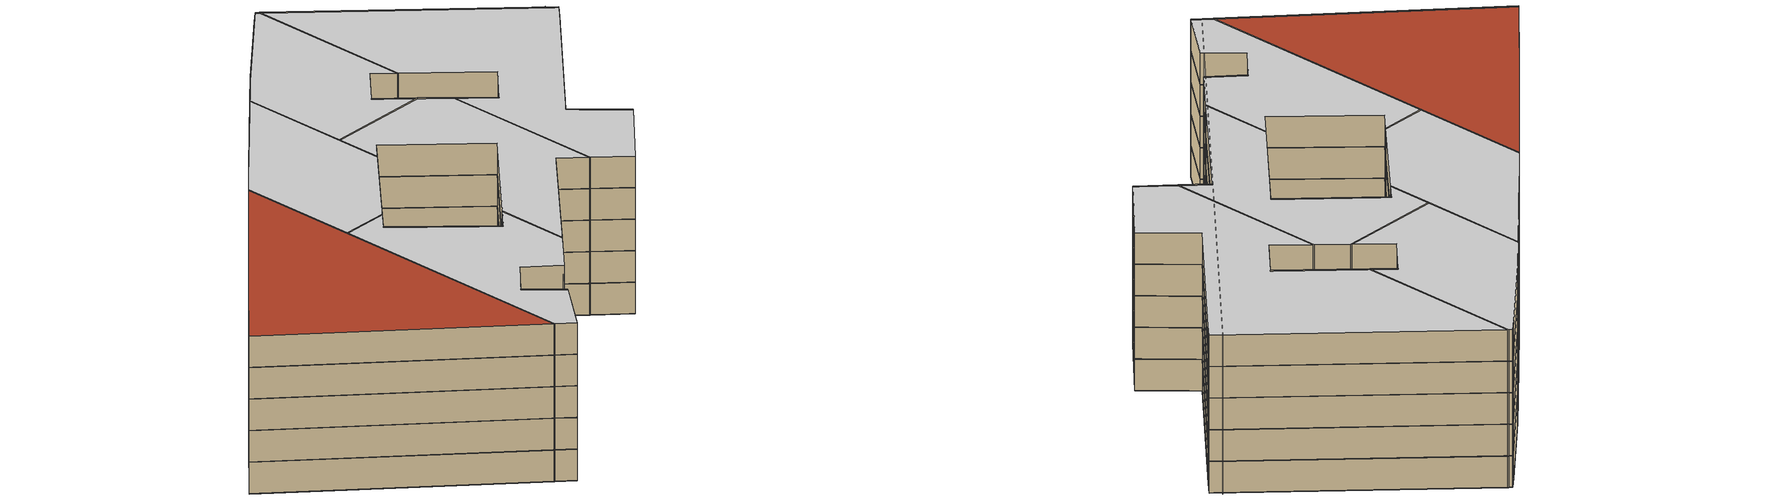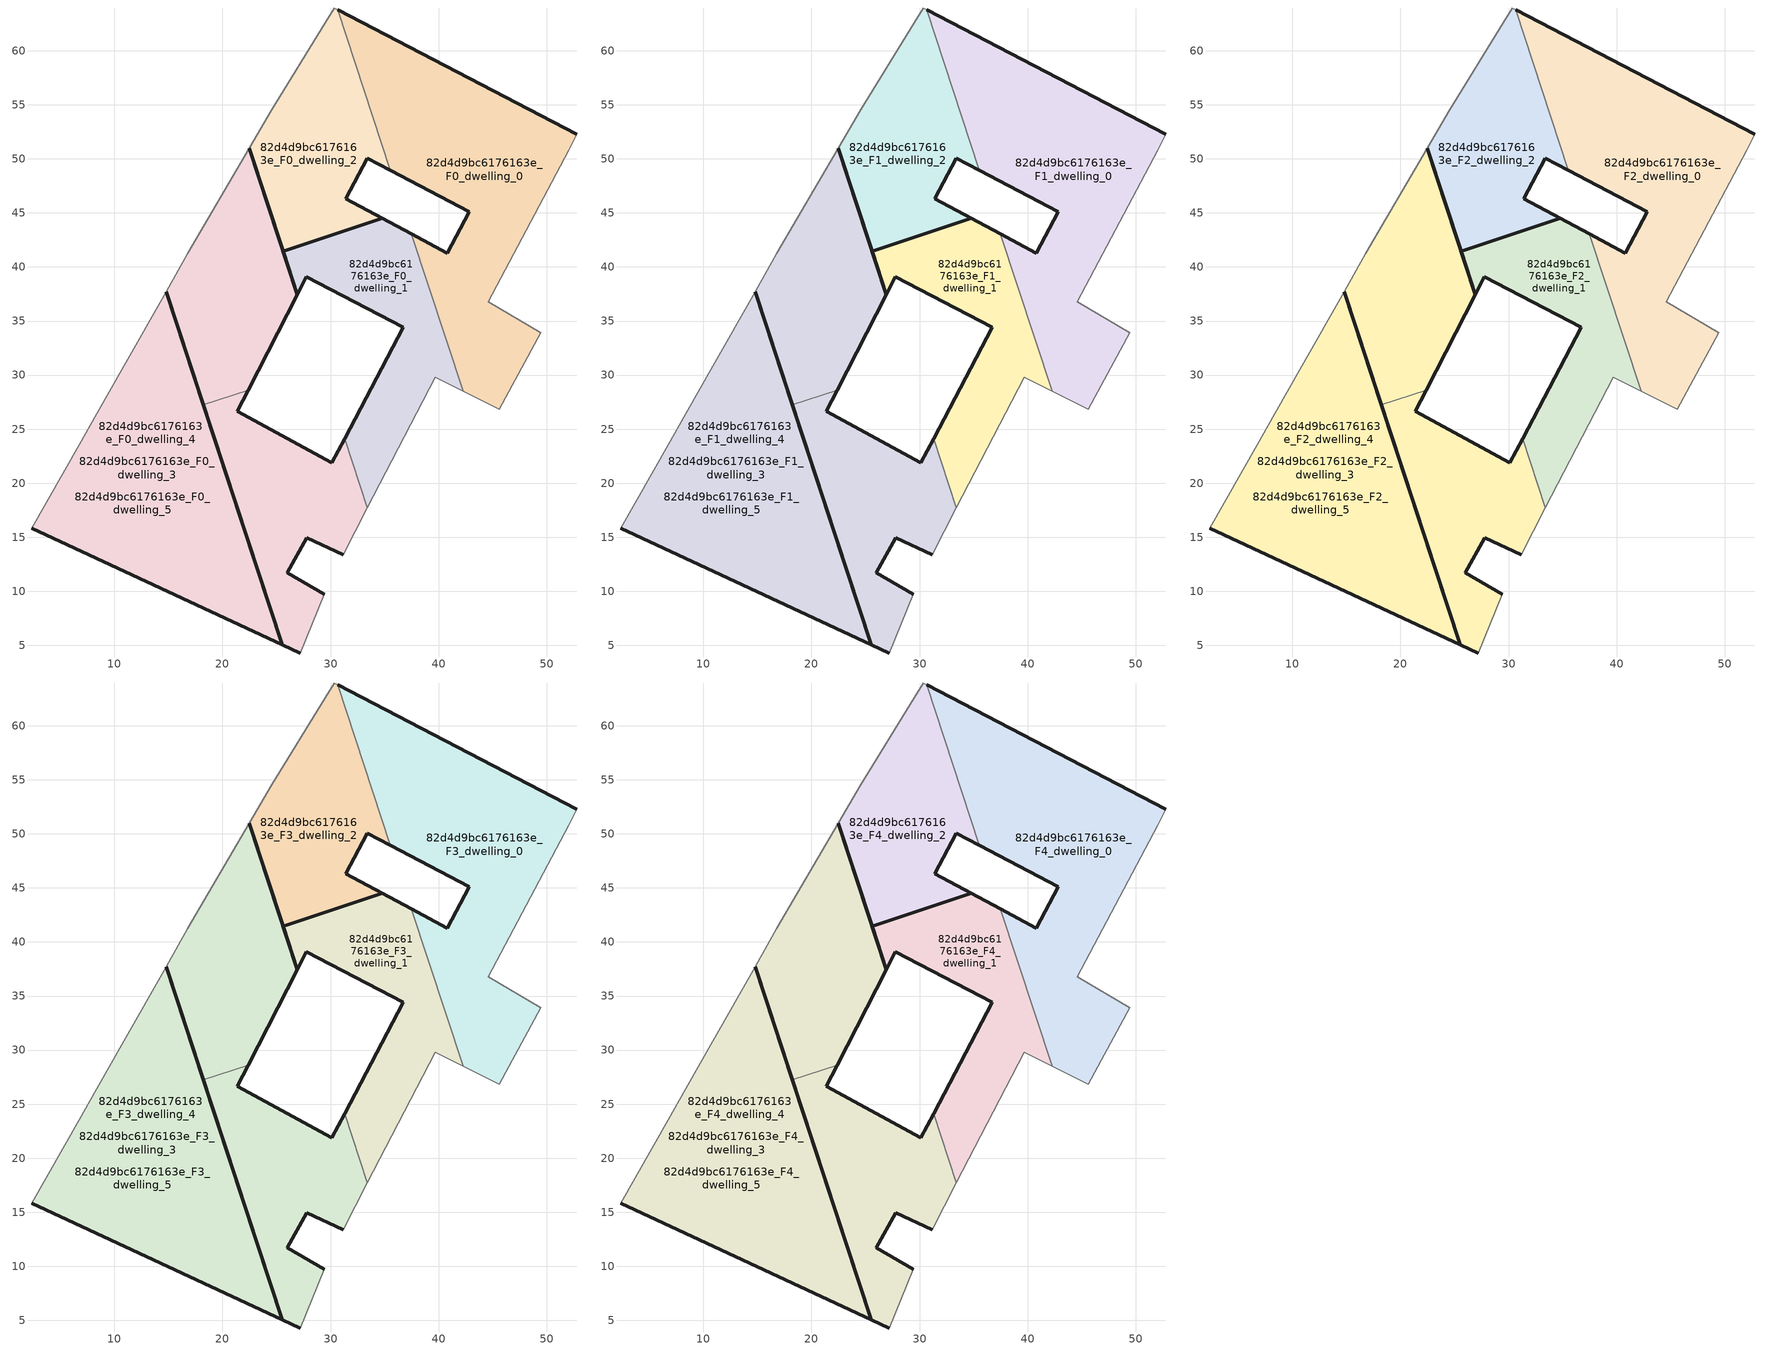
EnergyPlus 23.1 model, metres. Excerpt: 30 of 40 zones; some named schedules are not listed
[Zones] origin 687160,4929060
82d4d9bc6176163e_F0_dwelling_0
 floor ground (EU_floor_Construction): 45.61,26.82 49.44,33.89 44.6,36.77 52.02,50.81 52.78,52.29 30.66,63.79 35.54,48.96 42.85,45.1 40.82,41.25 37.48,43.05 42.26,28.5 z0
 wall outside (EU_wall_Construction): 37.48,43.05 40.82,41.25 42.85,45.1 35.54,48.96 / 30.66,63.79 52.78,52.29 z0:3
 wall adiabatic (EU_wall_Construction): 52.78,52.29 52.02,50.81 44.6,36.77 49.44,33.89 45.61,26.82 42.26,28.5 z0:3
 wall to 82d4d9bc6176163e_F0_dwelling_1 (EU_wall_Construction): 42.26,28.5 37.48,43.05 z0:3
 wall to 82d4d9bc6176163e_F0_dwelling_2 (EU_wall_Construction): 35.54,48.96 30.66,63.79 z0:3
82d4d9bc6176163e_F0_dwelling_1
 floor ground (EU_floor_Construction): 33.41,17.73 39.67,29.8 42.26,28.5 37.48,43.05 34.8,44.49 25.61,41.46 26.93,37.45 27.78,39.09 36.73,34.41 31.31,24.11 z0
 wall outside (EU_wall_Construction): 31.31,24.11 36.73,34.41 27.78,39.09 26.93,37.45 25.61,41.46 34.8,44.49 37.48,43.05 z0:3
 wall adiabatic (EU_wall_Construction): 42.26,28.5 39.67,29.8 33.41,17.73 z0:3
 wall to 82d4d9bc6176163e_F0_dwelling_3 (EU_wall_Construction): 33.41,17.73 31.31,24.11 z0:3
82d4d9bc6176163e_F0_dwelling_2
 floor ground (EU_floor_Construction): 34.8,44.49 31.43,46.3 33.42,50.07 35.54,48.96 30.66,63.79 30.36,63.94 29.52,62.58 24.56,54.54 22.48,50.98 25.61,41.46 z0
 wall outside (EU_wall_Construction): 35.54,48.96 33.42,50.07 31.43,46.3 34.8,44.49 25.61,41.46 22.48,50.98 z0:3
 wall adiabatic (EU_wall_Construction): 22.48,50.98 24.56,54.54 29.52,62.58 30.36,63.94 30.66,63.79 z0:3
82d4d9bc6176163e_F0_dwelling_3
 floor ground (EU_floor_Construction): 25.52,5.08 18.24,27.24 14.79,37.72 10.87,30.8 8.37,26.4 6.75,23.54 2.37,15.82 z0; 27.21,4.3 29.42,9.73 26.01,11.7 27.8,14.97 31.18,13.4 33.41,17.73 31.31,24.11 30.14,21.87 21.37,26.64 22.37,28.59 18.24,27.24 25.52,5.08 z0
 wall outside (EU_wall_Construction): 27.21,4.3 25.52,5.08 18.24,27.24 / 22.37,28.59 21.37,26.64 30.14,21.87 31.31,24.11 / 31.18,13.4 27.8,14.97 26.01,11.7 29.42,9.73 z0:3
 wall adiabatic (EU_wall_Construction): 29.42,9.73 27.21,4.3 / 33.41,17.73 31.18,13.4 z0:3
 wall to 82d4d9bc6176163e_F0_dwelling_4 (EU_wall_Construction): 18.24,27.24 22.37,28.59 z0:3
82d4d9bc6176163e_F0_dwelling_4
 floor ground (EU_floor_Construction): 22.37,28.59 26.93,37.45 22.48,50.98 16.81,41.26 14.79,37.72 18.24,27.24 z0; 25.52,5.08 18.24,27.24 14.79,37.72 10.87,30.8 8.37,26.4 6.75,23.54 2.37,15.82 z0
 wall outside (EU_wall_Construction): 22.48,50.98 26.93,37.45 22.37,28.59 / 18.24,27.24 14.79,37.72 z0:3
 wall adiabatic (EU_wall_Construction): 14.79,37.72 16.81,41.26 22.48,50.98 z0:3
82d4d9bc6176163e_F0_dwelling_5
 floor ground (EU_floor_Construction): 25.52,5.08 18.24,27.24 14.79,37.72 10.87,30.8 8.37,26.4 6.75,23.54 2.37,15.82 z0; 27.21,4.3 29.42,9.73 26.01,11.7 27.8,14.97 31.18,13.4 33.41,17.73 31.31,24.11 30.14,21.87 21.37,26.64 22.37,28.59 18.24,27.24 25.52,5.08 z0; 22.37,28.59 26.93,37.45 22.48,50.98 16.81,41.26 14.79,37.72 18.24,27.24 z0
 wall outside (EU_wall_Construction): 14.79,37.72 25.52,5.08 2.37,15.82 z0:3
 wall adiabatic (EU_wall_Construction): 2.37,15.82 6.75,23.54 8.37,26.4 10.87,30.8 14.79,37.72 z0:3
82d4d9bc6176163e_F1_dwelling_0
 floor to 82d4d9bc6176163e_F0_dwelling_0 (EU_floor_Construction): 45.61,26.82 49.44,33.89 44.6,36.77 52.02,50.81 52.78,52.29 30.66,63.79 35.54,48.96 42.85,45.1 40.82,41.25 37.48,43.05 42.26,28.5 z3
 wall outside (EU_wall_Construction): 37.48,43.05 40.82,41.25 42.85,45.1 35.54,48.96 / 30.66,63.79 52.78,52.29 z3:6
 wall adiabatic (EU_wall_Construction): 52.78,52.29 52.02,50.81 44.6,36.77 49.44,33.89 45.61,26.82 42.26,28.5 z3:6
 wall to 82d4d9bc6176163e_F1_dwelling_1 (EU_wall_Construction): 42.26,28.5 37.48,43.05 z3:6
 wall to 82d4d9bc6176163e_F1_dwelling_2 (EU_wall_Construction): 35.54,48.96 30.66,63.79 z3:6
82d4d9bc6176163e_F1_dwelling_1
 floor to 82d4d9bc6176163e_F0_dwelling_1 (EU_floor_Construction): 33.41,17.73 39.67,29.8 42.26,28.5 37.48,43.05 34.8,44.49 25.61,41.46 26.93,37.45 27.78,39.09 36.73,34.41 31.31,24.11 z3
 wall outside (EU_wall_Construction): 31.31,24.11 36.73,34.41 27.78,39.09 26.93,37.45 25.61,41.46 34.8,44.49 37.48,43.05 z3:6
 wall adiabatic (EU_wall_Construction): 42.26,28.5 39.67,29.8 33.41,17.73 z3:6
 wall to 82d4d9bc6176163e_F1_dwelling_3 (EU_wall_Construction): 33.41,17.73 31.31,24.11 z3:6
82d4d9bc6176163e_F1_dwelling_2
 floor to 82d4d9bc6176163e_F0_dwelling_2 (EU_floor_Construction): 34.8,44.49 31.43,46.3 33.42,50.07 35.54,48.96 30.66,63.79 30.36,63.94 29.52,62.58 24.56,54.54 22.48,50.98 25.61,41.46 z3
 wall outside (EU_wall_Construction): 35.54,48.96 33.42,50.07 31.43,46.3 34.8,44.49 25.61,41.46 22.48,50.98 z3:6
 wall adiabatic (EU_wall_Construction): 22.48,50.98 24.56,54.54 29.52,62.58 30.36,63.94 30.66,63.79 z3:6
82d4d9bc6176163e_F1_dwelling_3
 floor outside (EU_floor_Construction): 27.21,4.3 29.42,9.73 26.01,11.7 27.8,14.97 31.18,13.4 33.41,17.73 31.31,24.11 30.14,21.87 21.37,26.64 22.37,28.59 18.24,27.24 25.52,5.08 z3; 25.52,5.08 18.24,27.24 14.79,37.72 10.87,30.8 8.37,26.4 6.75,23.54 2.37,15.82 z3
 wall outside (EU_wall_Construction): 27.21,4.3 25.52,5.08 18.24,27.24 / 22.37,28.59 21.37,26.64 30.14,21.87 31.31,24.11 / 31.18,13.4 27.8,14.97 26.01,11.7 29.42,9.73 z3:6
 wall adiabatic (EU_wall_Construction): 29.42,9.73 27.21,4.3 / 33.41,17.73 31.18,13.4 z3:6
 wall to 82d4d9bc6176163e_F1_dwelling_4 (EU_wall_Construction): 18.24,27.24 22.37,28.59 z3:6
82d4d9bc6176163e_F1_dwelling_4
 floor to 82d4d9bc6176163e_F0_dwelling_4 (EU_floor_Construction): 22.37,28.59 26.93,37.45 22.48,50.98 16.81,41.26 14.79,37.72 18.24,27.24 z3; 25.52,5.08 18.24,27.24 14.79,37.72 10.87,30.8 8.37,26.4 6.75,23.54 2.37,15.82 z3
 wall outside (EU_wall_Construction): 22.48,50.98 26.93,37.45 22.37,28.59 / 18.24,27.24 14.79,37.72 z3:6
 wall adiabatic (EU_wall_Construction): 14.79,37.72 16.81,41.26 22.48,50.98 z3:6
82d4d9bc6176163e_F1_dwelling_5
 floor outside (EU_floor_Construction): 22.37,28.59 26.93,37.45 22.48,50.98 16.81,41.26 14.79,37.72 18.24,27.24 z3
 floor to 82d4d9bc6176163e_F0_dwelling_5 (EU_floor_Construction): 25.52,5.08 18.24,27.24 14.79,37.72 10.87,30.8 8.37,26.4 6.75,23.54 2.37,15.82 z3; 27.21,4.3 29.42,9.73 26.01,11.7 27.8,14.97 31.18,13.4 33.41,17.73 31.31,24.11 30.14,21.87 21.37,26.64 22.37,28.59 18.24,27.24 25.52,5.08 z3
 wall outside (EU_wall_Construction): 14.79,37.72 25.52,5.08 2.37,15.82 z3:6
 wall adiabatic (EU_wall_Construction): 2.37,15.82 6.75,23.54 8.37,26.4 10.87,30.8 14.79,37.72 z3:6
82d4d9bc6176163e_F2_dwelling_0
 floor to 82d4d9bc6176163e_F1_dwelling_0 (EU_floor_Construction): 45.61,26.82 49.44,33.89 44.6,36.77 52.02,50.81 52.78,52.29 30.66,63.79 35.54,48.96 42.85,45.1 40.82,41.25 37.48,43.05 42.26,28.5 z6
 wall outside (EU_wall_Construction): 37.48,43.05 40.82,41.25 42.85,45.1 35.54,48.96 / 30.66,63.79 52.78,52.29 z6:9
 wall adiabatic (EU_wall_Construction): 52.78,52.29 52.02,50.81 44.6,36.77 49.44,33.89 45.61,26.82 42.26,28.5 z6:9
 wall to 82d4d9bc6176163e_F2_dwelling_1 (EU_wall_Construction): 42.26,28.5 37.48,43.05 z6:9
 wall to 82d4d9bc6176163e_F2_dwelling_2 (EU_wall_Construction): 35.54,48.96 30.66,63.79 z6:9
82d4d9bc6176163e_F2_dwelling_1
 floor to 82d4d9bc6176163e_F1_dwelling_1 (EU_floor_Construction): 33.41,17.73 39.67,29.8 42.26,28.5 37.48,43.05 34.8,44.49 25.61,41.46 26.93,37.45 27.78,39.09 36.73,34.41 31.31,24.11 z6
 wall outside (EU_wall_Construction): 31.31,24.11 36.73,34.41 27.78,39.09 26.93,37.45 25.61,41.46 34.8,44.49 37.48,43.05 z6:9
 wall adiabatic (EU_wall_Construction): 42.26,28.5 39.67,29.8 33.41,17.73 z6:9
 wall to 82d4d9bc6176163e_F2_dwelling_3 (EU_wall_Construction): 33.41,17.73 31.31,24.11 z6:9
82d4d9bc6176163e_F2_dwelling_2
 floor to 82d4d9bc6176163e_F1_dwelling_2 (EU_floor_Construction): 34.8,44.49 31.43,46.3 33.42,50.07 35.54,48.96 30.66,63.79 30.36,63.94 29.52,62.58 24.56,54.54 22.48,50.98 25.61,41.46 z6
 wall outside (EU_wall_Construction): 35.54,48.96 33.42,50.07 31.43,46.3 34.8,44.49 25.61,41.46 22.48,50.98 z6:9
 wall adiabatic (EU_wall_Construction): 22.48,50.98 24.56,54.54 29.52,62.58 30.36,63.94 30.66,63.79 z6:9
82d4d9bc6176163e_F2_dwelling_3
 floor outside (EU_floor_Construction): 27.21,4.3 29.42,9.73 26.01,11.7 27.8,14.97 31.18,13.4 33.41,17.73 31.31,24.11 30.14,21.87 21.37,26.64 22.37,28.59 18.24,27.24 25.52,5.08 z6; 25.52,5.08 18.24,27.24 14.79,37.72 10.87,30.8 8.37,26.4 6.75,23.54 2.37,15.82 z6
 wall outside (EU_wall_Construction): 27.21,4.3 25.52,5.08 18.24,27.24 / 22.37,28.59 21.37,26.64 30.14,21.87 31.31,24.11 / 31.18,13.4 27.8,14.97 26.01,11.7 29.42,9.73 z6:9
 wall adiabatic (EU_wall_Construction): 29.42,9.73 27.21,4.3 / 33.41,17.73 31.18,13.4 z6:9
 wall to 82d4d9bc6176163e_F2_dwelling_4 (EU_wall_Construction): 18.24,27.24 22.37,28.59 z6:9
82d4d9bc6176163e_F2_dwelling_4
 floor to 82d4d9bc6176163e_F1_dwelling_4 (EU_floor_Construction): 22.37,28.59 26.93,37.45 22.48,50.98 16.81,41.26 14.79,37.72 18.24,27.24 z6; 25.52,5.08 18.24,27.24 14.79,37.72 10.87,30.8 8.37,26.4 6.75,23.54 2.37,15.82 z6
 wall outside (EU_wall_Construction): 22.48,50.98 26.93,37.45 22.37,28.59 / 18.24,27.24 14.79,37.72 z6:9
 wall adiabatic (EU_wall_Construction): 14.79,37.72 16.81,41.26 22.48,50.98 z6:9
82d4d9bc6176163e_F2_dwelling_5
 floor outside (EU_floor_Construction): 22.37,28.59 26.93,37.45 22.48,50.98 16.81,41.26 14.79,37.72 18.24,27.24 z6
 floor to 82d4d9bc6176163e_F1_dwelling_5 (EU_floor_Construction): 25.52,5.08 18.24,27.24 14.79,37.72 10.87,30.8 8.37,26.4 6.75,23.54 2.37,15.82 z6; 27.21,4.3 29.42,9.73 26.01,11.7 27.8,14.97 31.18,13.4 33.41,17.73 31.31,24.11 30.14,21.87 21.37,26.64 22.37,28.59 18.24,27.24 25.52,5.08 z6
 wall outside (EU_wall_Construction): 14.79,37.72 25.52,5.08 2.37,15.82 z6:9
 wall adiabatic (EU_wall_Construction): 2.37,15.82 6.75,23.54 8.37,26.4 10.87,30.8 14.79,37.72 z6:9
82d4d9bc6176163e_F3_dwelling_0
 floor to 82d4d9bc6176163e_F2_dwelling_0 (EU_floor_Construction): 45.61,26.82 49.44,33.89 44.6,36.77 52.02,50.81 52.78,52.29 30.66,63.79 35.54,48.96 42.85,45.1 40.82,41.25 37.48,43.05 42.26,28.5 z9
 wall outside (EU_wall_Construction): 37.48,43.05 40.82,41.25 42.85,45.1 35.54,48.96 / 30.66,63.79 52.78,52.29 z9:12
 wall adiabatic (EU_wall_Construction): 52.78,52.29 52.02,50.81 44.6,36.77 49.44,33.89 45.61,26.82 42.26,28.5 z9:12
 wall to 82d4d9bc6176163e_F3_dwelling_1 (EU_wall_Construction): 42.26,28.5 37.48,43.05 z9:12
 wall to 82d4d9bc6176163e_F3_dwelling_2 (EU_wall_Construction): 35.54,48.96 30.66,63.79 z9:12
82d4d9bc6176163e_F3_dwelling_1
 floor to 82d4d9bc6176163e_F2_dwelling_1 (EU_floor_Construction): 33.41,17.73 39.67,29.8 42.26,28.5 37.48,43.05 34.8,44.49 25.61,41.46 26.93,37.45 27.78,39.09 36.73,34.41 31.31,24.11 z9
 wall outside (EU_wall_Construction): 31.31,24.11 36.73,34.41 27.78,39.09 26.93,37.45 25.61,41.46 34.8,44.49 37.48,43.05 z9:12
 wall adiabatic (EU_wall_Construction): 42.26,28.5 39.67,29.8 33.41,17.73 z9:12
 wall to 82d4d9bc6176163e_F3_dwelling_3 (EU_wall_Construction): 33.41,17.73 31.31,24.11 z9:12
82d4d9bc6176163e_F3_dwelling_2
 floor to 82d4d9bc6176163e_F2_dwelling_2 (EU_floor_Construction): 34.8,44.49 31.43,46.3 33.42,50.07 35.54,48.96 30.66,63.79 30.36,63.94 29.52,62.58 24.56,54.54 22.48,50.98 25.61,41.46 z9
 wall outside (EU_wall_Construction): 35.54,48.96 33.42,50.07 31.43,46.3 34.8,44.49 25.61,41.46 22.48,50.98 z9:12
 wall adiabatic (EU_wall_Construction): 22.48,50.98 24.56,54.54 29.52,62.58 30.36,63.94 30.66,63.79 z9:12
82d4d9bc6176163e_F3_dwelling_3
 floor outside (EU_floor_Construction): 27.21,4.3 29.42,9.73 26.01,11.7 27.8,14.97 31.18,13.4 33.41,17.73 31.31,24.11 30.14,21.87 21.37,26.64 22.37,28.59 18.24,27.24 25.52,5.08 z9; 25.52,5.08 18.24,27.24 14.79,37.72 10.87,30.8 8.37,26.4 6.75,23.54 2.37,15.82 z9
 wall outside (EU_wall_Construction): 27.21,4.3 25.52,5.08 18.24,27.24 / 22.37,28.59 21.37,26.64 30.14,21.87 31.31,24.11 / 31.18,13.4 27.8,14.97 26.01,11.7 29.42,9.73 z9:12
 wall adiabatic (EU_wall_Construction): 29.42,9.73 27.21,4.3 / 33.41,17.73 31.18,13.4 z9:12
 wall to 82d4d9bc6176163e_F3_dwelling_4 (EU_wall_Construction): 18.24,27.24 22.37,28.59 z9:12
82d4d9bc6176163e_F3_dwelling_4
 floor to 82d4d9bc6176163e_F2_dwelling_4 (EU_floor_Construction): 22.37,28.59 26.93,37.45 22.48,50.98 16.81,41.26 14.79,37.72 18.24,27.24 z9; 25.52,5.08 18.24,27.24 14.79,37.72 10.87,30.8 8.37,26.4 6.75,23.54 2.37,15.82 z9
 wall outside (EU_wall_Construction): 22.48,50.98 26.93,37.45 22.37,28.59 / 18.24,27.24 14.79,37.72 z9:12
 wall adiabatic (EU_wall_Construction): 14.79,37.72 16.81,41.26 22.48,50.98 z9:12
82d4d9bc6176163e_F3_dwelling_5
 floor outside (EU_floor_Construction): 22.37,28.59 26.93,37.45 22.48,50.98 16.81,41.26 14.79,37.72 18.24,27.24 z9
 floor to 82d4d9bc6176163e_F2_dwelling_5 (EU_floor_Construction): 25.52,5.08 18.24,27.24 14.79,37.72 10.87,30.8 8.37,26.4 6.75,23.54 2.37,15.82 z9; 27.21,4.3 29.42,9.73 26.01,11.7 27.8,14.97 31.18,13.4 33.41,17.73 31.31,24.11 30.14,21.87 21.37,26.64 22.37,28.59 18.24,27.24 25.52,5.08 z9
 wall outside (EU_wall_Construction): 14.79,37.72 25.52,5.08 2.37,15.82 z9:12
 wall adiabatic (EU_wall_Construction): 2.37,15.82 6.75,23.54 8.37,26.4 10.87,30.8 14.79,37.72 z9:12
82d4d9bc6176163e_F4_dwelling_0
 floor to 82d4d9bc6176163e_F3_dwelling_0 (EU_floor_Construction): 45.61,26.82 49.44,33.89 44.6,36.77 52.02,50.81 52.78,52.29 30.66,63.79 35.54,48.96 42.85,45.1 40.82,41.25 37.48,43.05 42.26,28.5 z12
 wall outside (EU_wall_Construction): 37.48,43.05 40.82,41.25 42.85,45.1 35.54,48.96 / 30.66,63.79 52.78,52.29 z12:15
 wall adiabatic (EU_wall_Construction): 52.78,52.29 52.02,50.81 44.6,36.77 49.44,33.89 45.61,26.82 42.26,28.5 z12:15
 wall to 82d4d9bc6176163e_F4_dwelling_1 (EU_wall_Construction): 42.26,28.5 37.48,43.05 z12:15
 wall to 82d4d9bc6176163e_F4_dwelling_2 (EU_wall_Construction): 35.54,48.96 30.66,63.79 z12:15
 ceiling to 82d4d9bc6176163e_F5_dwelling_0 (EU_floor_Construction): 52.78,52.29 52.02,50.81 44.6,36.77 49.44,33.89 45.61,26.82 42.26,28.5 37.48,43.05 40.82,41.25 42.85,45.1 35.54,48.96 30.66,63.79 z15
82d4d9bc6176163e_F4_dwelling_1
 floor to 82d4d9bc6176163e_F3_dwelling_1 (EU_floor_Construction): 33.41,17.73 39.67,29.8 42.26,28.5 37.48,43.05 34.8,44.49 25.61,41.46 26.93,37.45 27.78,39.09 36.73,34.41 31.31,24.11 z12
 wall outside (EU_wall_Construction): 31.31,24.11 36.73,34.41 27.78,39.09 26.93,37.45 25.61,41.46 34.8,44.49 37.48,43.05 z12:15
 wall adiabatic (EU_wall_Construction): 42.26,28.5 39.67,29.8 33.41,17.73 z12:15
 wall to 82d4d9bc6176163e_F4_dwelling_3 (EU_wall_Construction): 33.41,17.73 31.31,24.11 z12:15
 ceiling to 82d4d9bc6176163e_F5_dwelling_1 (EU_floor_Construction): 37.48,43.05 42.26,28.5 39.67,29.8 33.41,17.73 31.31,24.11 36.73,34.41 27.78,39.09 26.93,37.45 25.61,41.46 34.8,44.49 z15
82d4d9bc6176163e_F4_dwelling_2
 floor to 82d4d9bc6176163e_F3_dwelling_2 (EU_floor_Construction): 34.8,44.49 31.43,46.3 33.42,50.07 35.54,48.96 30.66,63.79 30.36,63.94 29.52,62.58 24.56,54.54 22.48,50.98 25.61,41.46 z12
 wall outside (EU_wall_Construction): 35.54,48.96 33.42,50.07 31.43,46.3 34.8,44.49 25.61,41.46 22.48,50.98 z12:15
 wall adiabatic (EU_wall_Construction): 22.48,50.98 24.56,54.54 29.52,62.58 30.36,63.94 30.66,63.79 z12:15
 ceiling to 82d4d9bc6176163e_F5_dwelling_2 (EU_floor_Construction): 30.66,63.79 35.54,48.96 33.42,50.07 31.43,46.3 34.8,44.49 25.61,41.46 22.48,50.98 24.56,54.54 29.52,62.58 30.36,63.94 z15
82d4d9bc6176163e_F4_dwelling_3
 floor outside (EU_floor_Construction): 27.21,4.3 29.42,9.73 26.01,11.7 27.8,14.97 31.18,13.4 33.41,17.73 31.31,24.11 30.14,21.87 21.37,26.64 22.37,28.59 18.24,27.24 25.52,5.08 z12; 25.52,5.08 18.24,27.24 14.79,37.72 10.87,30.8 8.37,26.4 6.75,23.54 2.37,15.82 z12
 wall outside (EU_wall_Construction): 27.21,4.3 25.52,5.08 18.24,27.24 / 22.37,28.59 21.37,26.64 30.14,21.87 31.31,24.11 / 31.18,13.4 27.8,14.97 26.01,11.7 29.42,9.73 z12:15
 wall adiabatic (EU_wall_Construction): 29.42,9.73 27.21,4.3 / 33.41,17.73 31.18,13.4 z12:15
 wall to 82d4d9bc6176163e_F4_dwelling_4 (EU_wall_Construction): 18.24,27.24 22.37,28.59 z12:15
 ceiling to 82d4d9bc6176163e_F5_dwelling_3 (EU_floor_Construction): 31.31,24.11 33.41,17.73 31.18,13.4 27.8,14.97 26.01,11.7 29.42,9.73 27.21,4.3 25.52,5.08 18.24,27.24 22.37,28.59 21.37,26.64 30.14,21.87 z15
 roof outside (EU_floor_Construction): 14.79,37.72 18.24,27.24 25.52,5.08 2.37,15.82 6.75,23.54 8.37,26.4 10.87,30.8 z15
82d4d9bc6176163e_F4_dwelling_4
 floor to 82d4d9bc6176163e_F3_dwelling_4 (EU_floor_Construction): 22.37,28.59 26.93,37.45 22.48,50.98 16.81,41.26 14.79,37.72 18.24,27.24 z12; 25.52,5.08 18.24,27.24 14.79,37.72 10.87,30.8 8.37,26.4 6.75,23.54 2.37,15.82 z12
 wall outside (EU_wall_Construction): 22.48,50.98 26.93,37.45 22.37,28.59 / 18.24,27.24 14.79,37.72 z12:15
 wall adiabatic (EU_wall_Construction): 14.79,37.72 16.81,41.26 22.48,50.98 z12:15
 ceiling to 82d4d9bc6176163e_F5_dwelling_4 (EU_floor_Construction): 22.48,50.98 26.93,37.45 22.37,28.59 18.24,27.24 14.79,37.72 16.81,41.26 z15
 roof outside (EU_floor_Construction): 14.79,37.72 18.24,27.24 25.52,5.08 2.37,15.82 6.75,23.54 8.37,26.4 10.87,30.8 z15
82d4d9bc6176163e_F4_dwelling_5
 floor outside (EU_floor_Construction): 22.37,28.59 26.93,37.45 22.48,50.98 16.81,41.26 14.79,37.72 18.24,27.24 z12
 floor to 82d4d9bc6176163e_F3_dwelling_5 (EU_floor_Construction): 25.52,5.08 18.24,27.24 14.79,37.72 10.87,30.8 8.37,26.4 6.75,23.54 2.37,15.82 z12; 27.21,4.3 29.42,9.73 26.01,11.7 27.8,14.97 31.18,13.4 33.41,17.73 31.31,24.11 30.14,21.87 21.37,26.64 22.37,28.59 18.24,27.24 25.52,5.08 z12
 wall outside (EU_wall_Construction): 14.79,37.72 25.52,5.08 2.37,15.82 z12:15
 wall adiabatic (EU_wall_Construction): 2.37,15.82 6.75,23.54 8.37,26.4 10.87,30.8 14.79,37.72 z12:15
 roof outside (EU_roof_Construction): 14.79,37.72 18.24,27.24 25.52,5.08 2.37,15.82 6.75,23.54 8.37,26.4 10.87,30.8 z15; 31.31,24.11 33.41,17.73 31.18,13.4 27.8,14.97 26.01,11.7 29.42,9.73 27.21,4.3 25.52,5.08 18.24,27.24 22.37,28.59 21.37,26.64 30.14,21.87 z15; 22.48,50.98 26.93,37.45 22.37,28.59 18.24,27.24 14.79,37.72 16.81,41.26 z15
shading: 26.42,4.72 51.9,52.96 z0:15
[Building]
EU S2 Campaign: North Axis=0; Terrain=City; Solar Distribution=FullExterior
[Site:Location]
Bologna: Latitude=44.5; Longitude=11.25; Time Zone=1; Elevation=37
[SizingPeriod:WeatherFileDays]
AnnualSizingPeriod: Begin Month=1; Begin Day of Month=1; End Month=12; End Day of Month=31; Day of Week for Start Day=Monday; Use Weather File Daylight Saving Period=No; Use Weather File Rain and Snow Indicators=No
[MATERIAL]
EU_InternalMass_Material: Roughness=MediumRough; Thickness=0.1; Conductivity=1; Density=1800; Specific Heat=900; Thermal Absorptance=0.9; Solar Absorptance=0.7; Visible Absorptance=0.7
[MATERIAL:NOMASS] Roughness=MediumRough; Thermal Absorptance=0.9; Solar Absorptance=0.7; Visible Absorptance=0.7
Name | Thermal Resistance
EU_wall_NoMass | 0.890213
EU_roof_NoMass | 0.636128
EU_floor_NoMass | 0.79516
[CONSTRUCTION]
EU_wall_Construction: EU_wall_NoMass
EU_roof_Construction: EU_roof_NoMass
EU_floor_Construction: EU_floor_NoMass
EU_InternalMass_Construction: EU_InternalMass_Material
[ZONE] Type=1; Multiplier=1; Ceiling Height=autocalculate; Floor Area=autocalculate; Part of Total Floor Area=Yes
Name | Volume
82d4d9bc6176163e_F0_dwelling_0 | 960.781
82d4d9bc6176163e_F1_dwelling_0; 82d4d9bc6176163e_F2_dwelling_0; 82d4d9bc6176163e_F3_dwelling_0; 82d4d9bc6176163e_F4_dwelling_0 | 960.782
82d4d9bc6176163e_F0_dwelling_1; 82d4d9bc6176163e_F1_dwelling_1; 82d4d9bc6176163e_F2_dwelling_1; 82d4d9bc6176163e_F3_dwelling_1; 82d4d9bc6176163e_F4_dwelling_1 | 480.377
82d4d9bc6176163e_F0_dwelling_2 | 480.368
82d4d9bc6176163e_F1_dwelling_2; 82d4d9bc6176163e_F2_dwelling_2; 82d4d9bc6176163e_F3_dwelling_2; 82d4d9bc6176163e_F4_dwelling_2 | 480.366
82d4d9bc6176163e_F0_dwelling_3; 82d4d9bc6176163e_F1_dwelling_3; 82d4d9bc6176163e_F2_dwelling_3; 82d4d9bc6176163e_F3_dwelling_3; 82d4d9bc6176163e_F4_dwelling_3 | 1441.09
82d4d9bc6176163e_F0_dwelling_4; 82d4d9bc6176163e_F1_dwelling_4; 82d4d9bc6176163e_F2_dwelling_4; 82d4d9bc6176163e_F3_dwelling_4; 82d4d9bc6176163e_F4_dwelling_4 | 1441.11
82d4d9bc6176163e_F0_dwelling_5; 82d4d9bc6176163e_F1_dwelling_5; 82d4d9bc6176163e_F2_dwelling_5; 82d4d9bc6176163e_F3_dwelling_5; 82d4d9bc6176163e_F4_dwelling_5 | 1921.47
[INTERNALMASS] Construction=EU_InternalMass_Construction
Name | Zone or ZoneList | Surface Area
82d4d9bc6176163e_F0_dwelling_0_EU_InternalMass | 82d4d9bc6176163e_F0_dwelling_0 | 320.261
82d4d9bc6176163e_F0_dwelling_1_EU_InternalMass | 82d4d9bc6176163e_F0_dwelling_1 | 160.126
82d4d9bc6176163e_F0_dwelling_2_EU_InternalMass | 82d4d9bc6176163e_F0_dwelling_2 | 160.122
82d4d9bc6176163e_F0_dwelling_3_EU_InternalMass | 82d4d9bc6176163e_F0_dwelling_3 | 160.125
82d4d9bc6176163e_F0_dwelling_4_EU_InternalMass | 82d4d9bc6176163e_F0_dwelling_4 | 160.129
82d4d9bc6176163e_F0_dwelling_5_EU_InternalMass | 82d4d9bc6176163e_F0_dwelling_5 | 320.242
82d4d9bc6176163e_F1_dwelling_0_EU_InternalMass | 82d4d9bc6176163e_F1_dwelling_0 | 320.261
82d4d9bc6176163e_F1_dwelling_1_EU_InternalMass | 82d4d9bc6176163e_F1_dwelling_1 | 160.126
82d4d9bc6176163e_F1_dwelling_2_EU_InternalMass | 82d4d9bc6176163e_F1_dwelling_2 | 160.122
82d4d9bc6176163e_F1_dwelling_3_EU_InternalMass | 82d4d9bc6176163e_F1_dwelling_3 | 160.125
82d4d9bc6176163e_F1_dwelling_4_EU_InternalMass | 82d4d9bc6176163e_F1_dwelling_4 | 160.129
82d4d9bc6176163e_F1_dwelling_5_EU_InternalMass | 82d4d9bc6176163e_F1_dwelling_5 | 320.242
82d4d9bc6176163e_F2_dwelling_0_EU_InternalMass | 82d4d9bc6176163e_F2_dwelling_0 | 320.261
82d4d9bc6176163e_F2_dwelling_1_EU_InternalMass | 82d4d9bc6176163e_F2_dwelling_1 | 160.126
82d4d9bc6176163e_F2_dwelling_2_EU_InternalMass | 82d4d9bc6176163e_F2_dwelling_2 | 160.122
82d4d9bc6176163e_F2_dwelling_3_EU_InternalMass | 82d4d9bc6176163e_F2_dwelling_3 | 160.125
82d4d9bc6176163e_F2_dwelling_4_EU_InternalMass | 82d4d9bc6176163e_F2_dwelling_4 | 160.129
82d4d9bc6176163e_F2_dwelling_5_EU_InternalMass | 82d4d9bc6176163e_F2_dwelling_5 | 320.242
82d4d9bc6176163e_F3_dwelling_0_EU_InternalMass | 82d4d9bc6176163e_F3_dwelling_0 | 320.261
82d4d9bc6176163e_F3_dwelling_1_EU_InternalMass | 82d4d9bc6176163e_F3_dwelling_1 | 160.126
82d4d9bc6176163e_F3_dwelling_2_EU_InternalMass | 82d4d9bc6176163e_F3_dwelling_2 | 160.122
82d4d9bc6176163e_F3_dwelling_3_EU_InternalMass | 82d4d9bc6176163e_F3_dwelling_3 | 160.125
82d4d9bc6176163e_F3_dwelling_4_EU_InternalMass | 82d4d9bc6176163e_F3_dwelling_4 | 160.129
82d4d9bc6176163e_F3_dwelling_5_EU_InternalMass | 82d4d9bc6176163e_F3_dwelling_5 | 320.242
82d4d9bc6176163e_F4_dwelling_0_EU_InternalMass | 82d4d9bc6176163e_F4_dwelling_0 | 320.261
82d4d9bc6176163e_F4_dwelling_1_EU_InternalMass | 82d4d9bc6176163e_F4_dwelling_1 | 160.126
82d4d9bc6176163e_F4_dwelling_2_EU_InternalMass | 82d4d9bc6176163e_F4_dwelling_2 | 160.122
82d4d9bc6176163e_F4_dwelling_3_EU_InternalMass | 82d4d9bc6176163e_F4_dwelling_3 | 160.125
82d4d9bc6176163e_F4_dwelling_4_EU_InternalMass | 82d4d9bc6176163e_F4_dwelling_4 | 160.129
82d4d9bc6176163e_F4_dwelling_5_EU_InternalMass | 82d4d9bc6176163e_F4_dwelling_5 | 320.242
[OTHEREQUIPMENT] Fuel Type=Electricity; Design Level Calculation Method=Watts/Area; Power per Zone Floor Area=1; Fraction Latent=0; Fraction Radiant=0; Fraction Lost=0; Carbon Dioxide Generation Rate=0; EndUse Subcategory=EU_Step8_InternalGains
Name | Zone or ZoneList or Space or SpaceList | Schedule
EU_Step8_InternalGain_82d4d9bc6176163e_F0_dwelling_0_f000 | 82d4d9bc6176163e_F0_dwelling_0 | EU_Step8_GainSchedule_82d4d9bc6176163e_F0_dwelling_0_f000
EU_Step8_InternalGain_82d4d9bc6176163e_F0_dwelling_1_f000 | 82d4d9bc6176163e_F0_dwelling_1 | EU_Step8_GainSchedule_82d4d9bc6176163e_F0_dwelling_1_f000
EU_Step8_InternalGain_82d4d9bc6176163e_F0_dwelling_2_f000 | 82d4d9bc6176163e_F0_dwelling_2 | EU_Step8_GainSchedule_82d4d9bc6176163e_F0_dwelling_2_f000
EU_Step8_InternalGain_82d4d9bc6176163e_F0_dwelling_3_f000 | 82d4d9bc6176163e_F0_dwelling_3 | EU_Step8_GainSchedule_82d4d9bc6176163e_F0_dwelling_3_f000
EU_Step8_InternalGain_82d4d9bc6176163e_F0_dwelling_4_f000 | 82d4d9bc6176163e_F0_dwelling_4 | EU_Step8_GainSchedule_82d4d9bc6176163e_F0_dwelling_4_f000
EU_Step8_InternalGain_82d4d9bc6176163e_F0_dwelling_5_f000 | 82d4d9bc6176163e_F0_dwelling_5 | EU_Step8_GainSchedule_82d4d9bc6176163e_F0_dwelling_5_f000
EU_Step8_InternalGain_82d4d9bc6176163e_F1_dwelling_0_f000 | 82d4d9bc6176163e_F1_dwelling_0 | EU_Step8_GainSchedule_82d4d9bc6176163e_F1_dwelling_0_f000
EU_Step8_InternalGain_82d4d9bc6176163e_F1_dwelling_1_f000 | 82d4d9bc6176163e_F1_dwelling_1 | EU_Step8_GainSchedule_82d4d9bc6176163e_F1_dwelling_1_f000
EU_Step8_InternalGain_82d4d9bc6176163e_F1_dwelling_2_f000 | 82d4d9bc6176163e_F1_dwelling_2 | EU_Step8_GainSchedule_82d4d9bc6176163e_F1_dwelling_2_f000
EU_Step8_InternalGain_82d4d9bc6176163e_F1_dwelling_3_f000 | 82d4d9bc6176163e_F1_dwelling_3 | EU_Step8_GainSchedule_82d4d9bc6176163e_F1_dwelling_3_f000
EU_Step8_InternalGain_82d4d9bc6176163e_F1_dwelling_4_f000 | 82d4d9bc6176163e_F1_dwelling_4 | EU_Step8_GainSchedule_82d4d9bc6176163e_F1_dwelling_4_f000
EU_Step8_InternalGain_82d4d9bc6176163e_F1_dwelling_5_f000 | 82d4d9bc6176163e_F1_dwelling_5 | EU_Step8_GainSchedule_82d4d9bc6176163e_F1_dwelling_5_f000
EU_Step8_InternalGain_82d4d9bc6176163e_F2_dwelling_0_f000 | 82d4d9bc6176163e_F2_dwelling_0 | EU_Step8_GainSchedule_82d4d9bc6176163e_F2_dwelling_0_f000
EU_Step8_InternalGain_82d4d9bc6176163e_F2_dwelling_1_f000 | 82d4d9bc6176163e_F2_dwelling_1 | EU_Step8_GainSchedule_82d4d9bc6176163e_F2_dwelling_1_f000
EU_Step8_InternalGain_82d4d9bc6176163e_F2_dwelling_2_f000 | 82d4d9bc6176163e_F2_dwelling_2 | EU_Step8_GainSchedule_82d4d9bc6176163e_F2_dwelling_2_f000
EU_Step8_InternalGain_82d4d9bc6176163e_F2_dwelling_3_f000 | 82d4d9bc6176163e_F2_dwelling_3 | EU_Step8_GainSchedule_82d4d9bc6176163e_F2_dwelling_3_f000
EU_Step8_InternalGain_82d4d9bc6176163e_F2_dwelling_4_f000 | 82d4d9bc6176163e_F2_dwelling_4 | EU_Step8_GainSchedule_82d4d9bc6176163e_F2_dwelling_4_f000
EU_Step8_InternalGain_82d4d9bc6176163e_F2_dwelling_5_f000 | 82d4d9bc6176163e_F2_dwelling_5 | EU_Step8_GainSchedule_82d4d9bc6176163e_F2_dwelling_5_f000
EU_Step8_InternalGain_82d4d9bc6176163e_F3_dwelling_0_f000 | 82d4d9bc6176163e_F3_dwelling_0 | EU_Step8_GainSchedule_82d4d9bc6176163e_F3_dwelling_0_f000
EU_Step8_InternalGain_82d4d9bc6176163e_F3_dwelling_1_f000 | 82d4d9bc6176163e_F3_dwelling_1 | EU_Step8_GainSchedule_82d4d9bc6176163e_F3_dwelling_1_f000
EU_Step8_InternalGain_82d4d9bc6176163e_F3_dwelling_2_f000 | 82d4d9bc6176163e_F3_dwelling_2 | EU_Step8_GainSchedule_82d4d9bc6176163e_F3_dwelling_2_f000
EU_Step8_InternalGain_82d4d9bc6176163e_F3_dwelling_3_f000 | 82d4d9bc6176163e_F3_dwelling_3 | EU_Step8_GainSchedule_82d4d9bc6176163e_F3_dwelling_3_f000
EU_Step8_InternalGain_82d4d9bc6176163e_F3_dwelling_4_f000 | 82d4d9bc6176163e_F3_dwelling_4 | EU_Step8_GainSchedule_82d4d9bc6176163e_F3_dwelling_4_f000
EU_Step8_InternalGain_82d4d9bc6176163e_F3_dwelling_5_f000 | 82d4d9bc6176163e_F3_dwelling_5 | EU_Step8_GainSchedule_82d4d9bc6176163e_F3_dwelling_5_f000
EU_Step8_InternalGain_82d4d9bc6176163e_F4_dwelling_0_f000 | 82d4d9bc6176163e_F4_dwelling_0 | EU_Step8_GainSchedule_82d4d9bc6176163e_F4_dwelling_0_f000
EU_Step8_InternalGain_82d4d9bc6176163e_F4_dwelling_1_f000 | 82d4d9bc6176163e_F4_dwelling_1 | EU_Step8_GainSchedule_82d4d9bc6176163e_F4_dwelling_1_f000
EU_Step8_InternalGain_82d4d9bc6176163e_F4_dwelling_2_f000 | 82d4d9bc6176163e_F4_dwelling_2 | EU_Step8_GainSchedule_82d4d9bc6176163e_F4_dwelling_2_f000
EU_Step8_InternalGain_82d4d9bc6176163e_F4_dwelling_3_f000 | 82d4d9bc6176163e_F4_dwelling_3 | EU_Step8_GainSchedule_82d4d9bc6176163e_F4_dwelling_3_f000
EU_Step8_InternalGain_82d4d9bc6176163e_F4_dwelling_4_f000 | 82d4d9bc6176163e_F4_dwelling_4 | EU_Step8_GainSchedule_82d4d9bc6176163e_F4_dwelling_4_f000
EU_Step8_InternalGain_82d4d9bc6176163e_F4_dwelling_5_f000 | 82d4d9bc6176163e_F4_dwelling_5 | EU_Step8_GainSchedule_82d4d9bc6176163e_F4_dwelling_5_f000
[ZONEVENTILATION:DESIGNFLOWRATE] Schedule=EU_AlwaysOn; Design Flow Rate Calculation Method=AirChanges/Hour; Air Changes per Hour=0.718634; Ventilation Type=Natural; Fan Pressure Rise=0; Fan Total Efficiency=1; Constant Term Coefficient=1; Temperature Term Coefficient=0; Velocity Term Coefficient=0; Velocity Squared Term Coefficient=0; Minimum Indoor Temperature=-100; Maximum Indoor Temperature=100; Delta Temperature=-100; Minimum Outdoor Temperature=-100; Maximum Outdoor Temperature=100; Maximum Wind Speed=40
Name | Zone or ZoneList or Space or SpaceList
EU_ConstantAir_82d4d9bc6176163e_F0_dwelling_0 | 82d4d9bc6176163e_F0_dwelling_0
EU_ConstantAir_82d4d9bc6176163e_F0_dwelling_1 | 82d4d9bc6176163e_F0_dwelling_1
EU_ConstantAir_82d4d9bc6176163e_F0_dwelling_2 | 82d4d9bc6176163e_F0_dwelling_2
EU_ConstantAir_82d4d9bc6176163e_F0_dwelling_3 | 82d4d9bc6176163e_F0_dwelling_3
EU_ConstantAir_82d4d9bc6176163e_F0_dwelling_4 | 82d4d9bc6176163e_F0_dwelling_4
EU_ConstantAir_82d4d9bc6176163e_F0_dwelling_5 | 82d4d9bc6176163e_F0_dwelling_5
EU_ConstantAir_82d4d9bc6176163e_F1_dwelling_0 | 82d4d9bc6176163e_F1_dwelling_0
EU_ConstantAir_82d4d9bc6176163e_F1_dwelling_1 | 82d4d9bc6176163e_F1_dwelling_1
EU_ConstantAir_82d4d9bc6176163e_F1_dwelling_2 | 82d4d9bc6176163e_F1_dwelling_2
EU_ConstantAir_82d4d9bc6176163e_F1_dwelling_3 | 82d4d9bc6176163e_F1_dwelling_3
EU_ConstantAir_82d4d9bc6176163e_F1_dwelling_4 | 82d4d9bc6176163e_F1_dwelling_4
EU_ConstantAir_82d4d9bc6176163e_F1_dwelling_5 | 82d4d9bc6176163e_F1_dwelling_5
EU_ConstantAir_82d4d9bc6176163e_F2_dwelling_0 | 82d4d9bc6176163e_F2_dwelling_0
EU_ConstantAir_82d4d9bc6176163e_F2_dwelling_1 | 82d4d9bc6176163e_F2_dwelling_1
EU_ConstantAir_82d4d9bc6176163e_F2_dwelling_2 | 82d4d9bc6176163e_F2_dwelling_2
EU_ConstantAir_82d4d9bc6176163e_F2_dwelling_3 | 82d4d9bc6176163e_F2_dwelling_3
EU_ConstantAir_82d4d9bc6176163e_F2_dwelling_4 | 82d4d9bc6176163e_F2_dwelling_4
EU_ConstantAir_82d4d9bc6176163e_F2_dwelling_5 | 82d4d9bc6176163e_F2_dwelling_5
EU_ConstantAir_82d4d9bc6176163e_F3_dwelling_0 | 82d4d9bc6176163e_F3_dwelling_0
EU_ConstantAir_82d4d9bc6176163e_F3_dwelling_1 | 82d4d9bc6176163e_F3_dwelling_1
EU_ConstantAir_82d4d9bc6176163e_F3_dwelling_2 | 82d4d9bc6176163e_F3_dwelling_2
EU_ConstantAir_82d4d9bc6176163e_F3_dwelling_3 | 82d4d9bc6176163e_F3_dwelling_3
EU_ConstantAir_82d4d9bc6176163e_F3_dwelling_4 | 82d4d9bc6176163e_F3_dwelling_4
EU_ConstantAir_82d4d9bc6176163e_F3_dwelling_5 | 82d4d9bc6176163e_F3_dwelling_5
EU_ConstantAir_82d4d9bc6176163e_F4_dwelling_0 | 82d4d9bc6176163e_F4_dwelling_0
EU_ConstantAir_82d4d9bc6176163e_F4_dwelling_1 | 82d4d9bc6176163e_F4_dwelling_1
EU_ConstantAir_82d4d9bc6176163e_F4_dwelling_2 | 82d4d9bc6176163e_F4_dwelling_2
EU_ConstantAir_82d4d9bc6176163e_F4_dwelling_3 | 82d4d9bc6176163e_F4_dwelling_3
EU_ConstantAir_82d4d9bc6176163e_F4_dwelling_4 | 82d4d9bc6176163e_F4_dwelling_4
EU_ConstantAir_82d4d9bc6176163e_F4_dwelling_5 | 82d4d9bc6176163e_F4_dwelling_5
[HVACTEMPLATE:ZONE:IDEALLOADSAIRSYSTEM] System Availability Schedule=EU_AlwaysOn; Maximum Heating Supply Air Temperature=50; Minimum Cooling Supply Air Temperature=13; Maximum Heating Supply Air Humidity Ratio=0.0156; Minimum Cooling Supply Air Humidity Ratio=0.0077; Heating Limit=NoLimit; Cooling Limit=NoLimit; Heating Availability Schedule=EU_AlwaysOn; Cooling Availability Schedule=EU_CoolingOff; Dehumidification Control Type=ConstantSensibleHeatRatio; Cooling Sensible Heat Ratio=0.7; Dehumidification Setpoint=60; Humidification Control Type=None; Humidification Setpoint=30; Outdoor Air Method=None; Outdoor Air Flow Rate per Person=0.00944; Outdoor Air Flow Rate per Zone Floor Area=0; Outdoor Air Flow Rate per Zone=0; Demand Controlled Ventilation Type=None; Outdoor Air Economizer Type=NoEconomizer; Heat Recovery Type=None; Sensible Heat Recovery Effectiveness=0.7; Latent Heat Recovery Effectiveness=0.65
Name | Template Thermostat
82d4d9bc6176163e_F0_dwelling_0 | EU_HeatOnly_82d4d9bc6176163e_F0_dwelling_0
82d4d9bc6176163e_F0_dwelling_1 | EU_HeatOnly_82d4d9bc6176163e_F0_dwelling_1
82d4d9bc6176163e_F0_dwelling_2 | EU_HeatOnly_82d4d9bc6176163e_F0_dwelling_2
82d4d9bc6176163e_F0_dwelling_3 | EU_HeatOnly_82d4d9bc6176163e_F0_dwelling_3
82d4d9bc6176163e_F0_dwelling_4 | EU_HeatOnly_82d4d9bc6176163e_F0_dwelling_4
82d4d9bc6176163e_F0_dwelling_5 | EU_HeatOnly_82d4d9bc6176163e_F0_dwelling_5
82d4d9bc6176163e_F1_dwelling_0 | EU_HeatOnly_82d4d9bc6176163e_F1_dwelling_0
82d4d9bc6176163e_F1_dwelling_1 | EU_HeatOnly_82d4d9bc6176163e_F1_dwelling_1
82d4d9bc6176163e_F1_dwelling_2 | EU_HeatOnly_82d4d9bc6176163e_F1_dwelling_2
82d4d9bc6176163e_F1_dwelling_3 | EU_HeatOnly_82d4d9bc6176163e_F1_dwelling_3
82d4d9bc6176163e_F1_dwelling_4 | EU_HeatOnly_82d4d9bc6176163e_F1_dwelling_4
82d4d9bc6176163e_F1_dwelling_5 | EU_HeatOnly_82d4d9bc6176163e_F1_dwelling_5
82d4d9bc6176163e_F2_dwelling_0 | EU_HeatOnly_82d4d9bc6176163e_F2_dwelling_0
82d4d9bc6176163e_F2_dwelling_1 | EU_HeatOnly_82d4d9bc6176163e_F2_dwelling_1
82d4d9bc6176163e_F2_dwelling_2 | EU_HeatOnly_82d4d9bc6176163e_F2_dwelling_2
82d4d9bc6176163e_F2_dwelling_3 | EU_HeatOnly_82d4d9bc6176163e_F2_dwelling_3
82d4d9bc6176163e_F2_dwelling_4 | EU_HeatOnly_82d4d9bc6176163e_F2_dwelling_4
82d4d9bc6176163e_F2_dwelling_5 | EU_HeatOnly_82d4d9bc6176163e_F2_dwelling_5
82d4d9bc6176163e_F3_dwelling_0 | EU_HeatOnly_82d4d9bc6176163e_F3_dwelling_0
82d4d9bc6176163e_F3_dwelling_1 | EU_HeatOnly_82d4d9bc6176163e_F3_dwelling_1
82d4d9bc6176163e_F3_dwelling_2 | EU_HeatOnly_82d4d9bc6176163e_F3_dwelling_2
82d4d9bc6176163e_F3_dwelling_3 | EU_HeatOnly_82d4d9bc6176163e_F3_dwelling_3
82d4d9bc6176163e_F3_dwelling_4 | EU_HeatOnly_82d4d9bc6176163e_F3_dwelling_4
82d4d9bc6176163e_F3_dwelling_5 | EU_HeatOnly_82d4d9bc6176163e_F3_dwelling_5
82d4d9bc6176163e_F4_dwelling_0 | EU_HeatOnly_82d4d9bc6176163e_F4_dwelling_0
82d4d9bc6176163e_F4_dwelling_1 | EU_HeatOnly_82d4d9bc6176163e_F4_dwelling_1
82d4d9bc6176163e_F4_dwelling_2 | EU_HeatOnly_82d4d9bc6176163e_F4_dwelling_2
82d4d9bc6176163e_F4_dwelling_3 | EU_HeatOnly_82d4d9bc6176163e_F4_dwelling_3
82d4d9bc6176163e_F4_dwelling_4 | EU_HeatOnly_82d4d9bc6176163e_F4_dwelling_4
82d4d9bc6176163e_F4_dwelling_5 | EU_HeatOnly_82d4d9bc6176163e_F4_dwelling_5
[SIZING:ZONE] Zone Cooling Design Supply Air Temperature Input Method=SupplyAirTemperature; Zone Cooling Design Supply Air Temperature=13; Zone Heating Design Supply Air Temperature Input Method=SupplyAirTemperature; Zone Heating Design Supply Air Temperature=50; Zone Cooling Design Supply Air Humidity Ratio=0.008; Zone Heating Design Supply Air Humidity Ratio=0.008; Cooling Design Air Flow Method=DesignDay; Cooling Design Air Flow Rate=0; Cooling Minimum Air Flow per Zone Floor Area=0.000762; Cooling Minimum Air Flow=0; Cooling Minimum Air Flow Fraction=0.2; Heating Design Air Flow Method=DesignDay; Heating Design Air Flow Rate=0; Heating Maximum Air Flow per Zone Floor Area=0.002032; Heating Maximum Air Flow=0.141576; Heating Maximum Air Flow Fraction=0.3; Account for Dedicated Outdoor Air System=No; Dedicated Outdoor Air System Control Strategy=NeutralSupplyAir; Dedicated Outdoor Air Low Setpoint Temperature for Design=autosize; Dedicated Outdoor Air High Setpoint Temperature for Design=autosize; Zone Load Sizing Method=Sensible Load Only No Latent Load; Zone Latent Cooling Design Supply Air Humidity Ratio Input Method=HumidityRatioDifference; Zone Cooling Design Supply Air Humidity Ratio Difference=0.005; Zone Latent Heating Design Supply Air Humidity Ratio Input Method=HumidityRatioDifference; Zone Humidification Design Supply Air Humidity Ratio Difference=0.005
82d4d9bc6176163e_F0_dwelling_0; 82d4d9bc6176163e_F0_dwelling_1; 82d4d9bc6176163e_F0_dwelling_2; 82d4d9bc6176163e_F0_dwelling_3; 82d4d9bc6176163e_F0_dwelling_4; 82d4d9bc6176163e_F0_dwelling_5; 82d4d9bc6176163e_F1_dwelling_0; 82d4d9bc6176163e_F1_dwelling_1; 82d4d9bc6176163e_F1_dwelling_2; 82d4d9bc6176163e_F1_dwelling_3; 82d4d9bc6176163e_F1_dwelling_4; 82d4d9bc6176163e_F1_dwelling_5; 82d4d9bc6176163e_F2_dwelling_0; 82d4d9bc6176163e_F2_dwelling_1; 82d4d9bc6176163e_F2_dwelling_2; 82d4d9bc6176163e_F2_dwelling_3; 82d4d9bc6176163e_F2_dwelling_4; 82d4d9bc6176163e_F2_dwelling_5; 82d4d9bc6176163e_F3_dwelling_0; 82d4d9bc6176163e_F3_dwelling_1; 82d4d9bc6176163e_F3_dwelling_2; 82d4d9bc6176163e_F3_dwelling_3; 82d4d9bc6176163e_F3_dwelling_4; 82d4d9bc6176163e_F3_dwelling_5; 82d4d9bc6176163e_F4_dwelling_0; 82d4d9bc6176163e_F4_dwelling_1; 82d4d9bc6176163e_F4_dwelling_2; 82d4d9bc6176163e_F4_dwelling_3; 82d4d9bc6176163e_F4_dwelling_4; 82d4d9bc6176163e_F4_dwelling_5
[SCHEDULE:FILE] Column Number=1; Rows to Skip at Top=0; Number of Hours of Data=8760; Column Separator=Comma; Interpolate to Timestep=No; Minutes per Item=60; Adjust Schedule for Daylight Savings=Yes
Name | File
EU_Step8_GainSchedule_82d4d9bc6176163e_F0_dwelling_0_f000 | ../../schedules/82d4d9bc6176163e/82d4d9bc6176163e_F0_dwelling_0_f000_gain.csv
EU_Step8_GainSchedule_82d4d9bc6176163e_F0_dwelling_1_f000 | ../../schedules/82d4d9bc6176163e/82d4d9bc6176163e_F0_dwelling_1_f000_gain.csv
EU_Step8_GainSchedule_82d4d9bc6176163e_F0_dwelling_2_f000 | ../../schedules/82d4d9bc6176163e/82d4d9bc6176163e_F0_dwelling_2_f000_gain.csv
EU_Step8_GainSchedule_82d4d9bc6176163e_F0_dwelling_3_f000 | ../../schedules/82d4d9bc6176163e/82d4d9bc6176163e_F0_dwelling_3_f000_gain.csv
EU_Step8_GainSchedule_82d4d9bc6176163e_F0_dwelling_4_f000 | ../../schedules/82d4d9bc6176163e/82d4d9bc6176163e_F0_dwelling_4_f000_gain.csv
EU_Step8_GainSchedule_82d4d9bc6176163e_F0_dwelling_5_f000 | ../../schedules/82d4d9bc6176163e/82d4d9bc6176163e_F0_dwelling_5_f000_gain.csv
EU_Step8_GainSchedule_82d4d9bc6176163e_F1_dwelling_0_f000 | ../../schedules/82d4d9bc6176163e/82d4d9bc6176163e_F1_dwelling_0_f000_gain.csv
EU_Step8_GainSchedule_82d4d9bc6176163e_F1_dwelling_1_f000 | ../../schedules/82d4d9bc6176163e/82d4d9bc6176163e_F1_dwelling_1_f000_gain.csv
EU_Step8_GainSchedule_82d4d9bc6176163e_F1_dwelling_2_f000 | ../../schedules/82d4d9bc6176163e/82d4d9bc6176163e_F1_dwelling_2_f000_gain.csv
EU_Step8_GainSchedule_82d4d9bc6176163e_F1_dwelling_3_f000 | ../../schedules/82d4d9bc6176163e/82d4d9bc6176163e_F1_dwelling_3_f000_gain.csv
EU_Step8_GainSchedule_82d4d9bc6176163e_F1_dwelling_4_f000 | ../../schedules/82d4d9bc6176163e/82d4d9bc6176163e_F1_dwelling_4_f000_gain.csv
EU_Step8_GainSchedule_82d4d9bc6176163e_F1_dwelling_5_f000 | ../../schedules/82d4d9bc6176163e/82d4d9bc6176163e_F1_dwelling_5_f000_gain.csv
EU_Step8_GainSchedule_82d4d9bc6176163e_F2_dwelling_0_f000 | ../../schedules/82d4d9bc6176163e/82d4d9bc6176163e_F2_dwelling_0_f000_gain.csv
EU_Step8_GainSchedule_82d4d9bc6176163e_F2_dwelling_1_f000 | ../../schedules/82d4d9bc6176163e/82d4d9bc6176163e_F2_dwelling_1_f000_gain.csv
EU_Step8_GainSchedule_82d4d9bc6176163e_F2_dwelling_2_f000 | ../../schedules/82d4d9bc6176163e/82d4d9bc6176163e_F2_dwelling_2_f000_gain.csv
EU_Step8_GainSchedule_82d4d9bc6176163e_F2_dwelling_3_f000 | ../../schedules/82d4d9bc6176163e/82d4d9bc6176163e_F2_dwelling_3_f000_gain.csv
EU_Step8_GainSchedule_82d4d9bc6176163e_F2_dwelling_4_f000 | ../../schedules/82d4d9bc6176163e/82d4d9bc6176163e_F2_dwelling_4_f000_gain.csv
EU_Step8_GainSchedule_82d4d9bc6176163e_F2_dwelling_5_f000 | ../../schedules/82d4d9bc6176163e/82d4d9bc6176163e_F2_dwelling_5_f000_gain.csv
EU_Step8_GainSchedule_82d4d9bc6176163e_F3_dwelling_0_f000 | ../../schedules/82d4d9bc6176163e/82d4d9bc6176163e_F3_dwelling_0_f000_gain.csv
EU_Step8_GainSchedule_82d4d9bc6176163e_F3_dwelling_1_f000 | ../../schedules/82d4d9bc6176163e/82d4d9bc6176163e_F3_dwelling_1_f000_gain.csv
EU_Step8_GainSchedule_82d4d9bc6176163e_F3_dwelling_2_f000 | ../../schedules/82d4d9bc6176163e/82d4d9bc6176163e_F3_dwelling_2_f000_gain.csv
EU_Step8_GainSchedule_82d4d9bc6176163e_F3_dwelling_3_f000 | ../../schedules/82d4d9bc6176163e/82d4d9bc6176163e_F3_dwelling_3_f000_gain.csv
EU_Step8_GainSchedule_82d4d9bc6176163e_F3_dwelling_4_f000 | ../../schedules/82d4d9bc6176163e/82d4d9bc6176163e_F3_dwelling_4_f000_gain.csv
EU_Step8_GainSchedule_82d4d9bc6176163e_F3_dwelling_5_f000 | ../../schedules/82d4d9bc6176163e/82d4d9bc6176163e_F3_dwelling_5_f000_gain.csv
EU_Step8_GainSchedule_82d4d9bc6176163e_F4_dwelling_0_f000 | ../../schedules/82d4d9bc6176163e/82d4d9bc6176163e_F4_dwelling_0_f000_gain.csv
EU_Step8_GainSchedule_82d4d9bc6176163e_F4_dwelling_1_f000 | ../../schedules/82d4d9bc6176163e/82d4d9bc6176163e_F4_dwelling_1_f000_gain.csv
EU_Step8_GainSchedule_82d4d9bc6176163e_F4_dwelling_2_f000 | ../../schedules/82d4d9bc6176163e/82d4d9bc6176163e_F4_dwelling_2_f000_gain.csv
EU_Step8_GainSchedule_82d4d9bc6176163e_F4_dwelling_3_f000 | ../../schedules/82d4d9bc6176163e/82d4d9bc6176163e_F4_dwelling_3_f000_gain.csv
EU_Step8_GainSchedule_82d4d9bc6176163e_F4_dwelling_4_f000 | ../../schedules/82d4d9bc6176163e/82d4d9bc6176163e_F4_dwelling_4_f000_gain.csv
EU_Step8_GainSchedule_82d4d9bc6176163e_F4_dwelling_5_f000 | ../../schedules/82d4d9bc6176163e/82d4d9bc6176163e_F4_dwelling_5_f000_gain.csv
